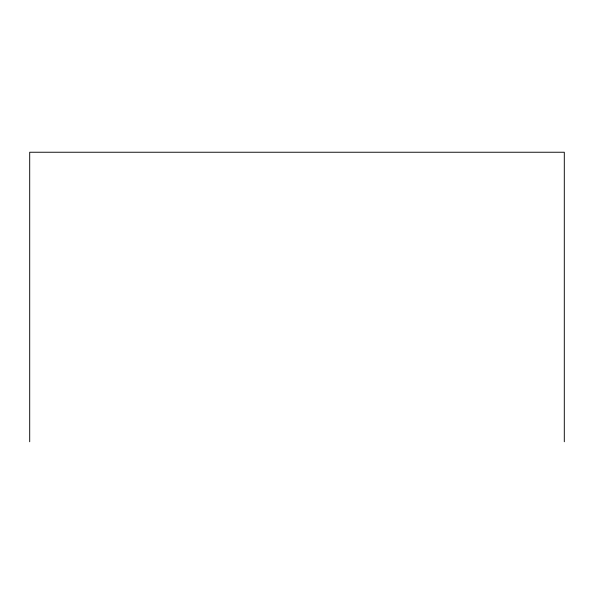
<?xml version="1.0" encoding="UTF-8"?>
<svg xmlns="http://www.w3.org/2000/svg" width="594" height="594" viewBox="0 0 594 594"><rect width="100%" height="100%" fill="white"/><g stroke="black" fill="none" stroke-linecap="round" stroke-linejoin="round"><path stroke-width="0.89" d="M564.3 441.758L564.3 152.242L29.7 152.242L29.7 441.758"/></g></svg>
